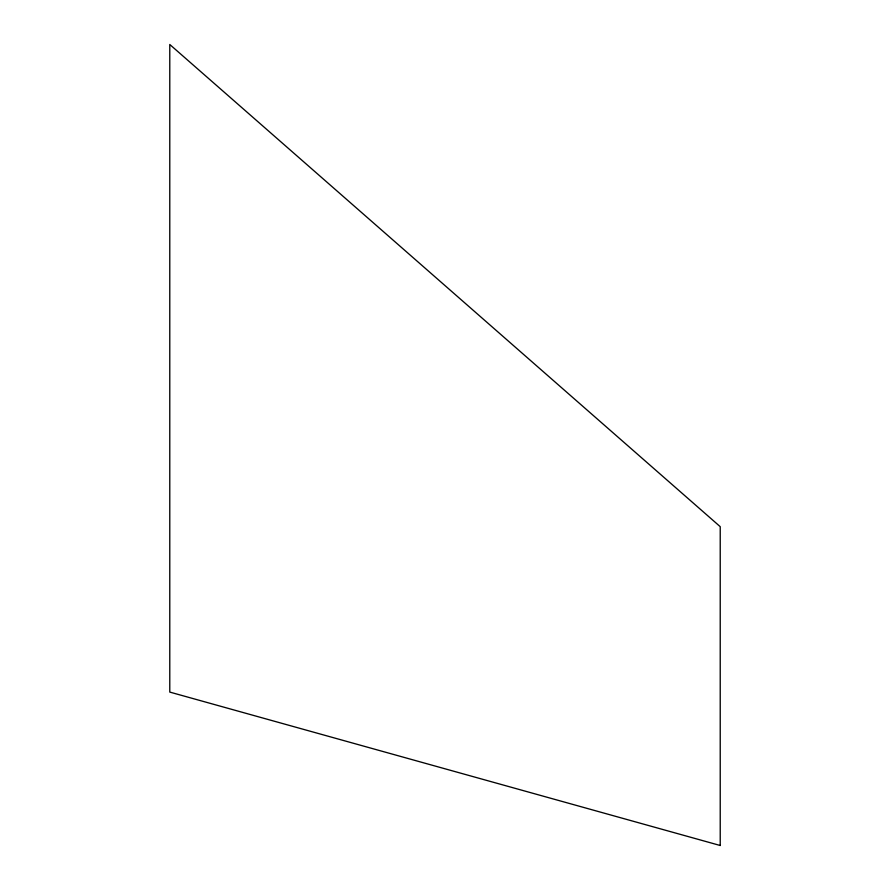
<?xml version="1.0" encoding="UTF-8"?>
<svg xmlns="http://www.w3.org/2000/svg" width="890" height="890" viewBox="0 0 890 890"><rect width="100%" height="100%" fill="white"/><g stroke="black" fill="none" stroke-linecap="round" stroke-linejoin="round"><path stroke-width="1.33" d="M720.221 845.5L169.779 692.086L169.779 44.5L720.221 526.669L720.221 845.5"/></g></svg>
